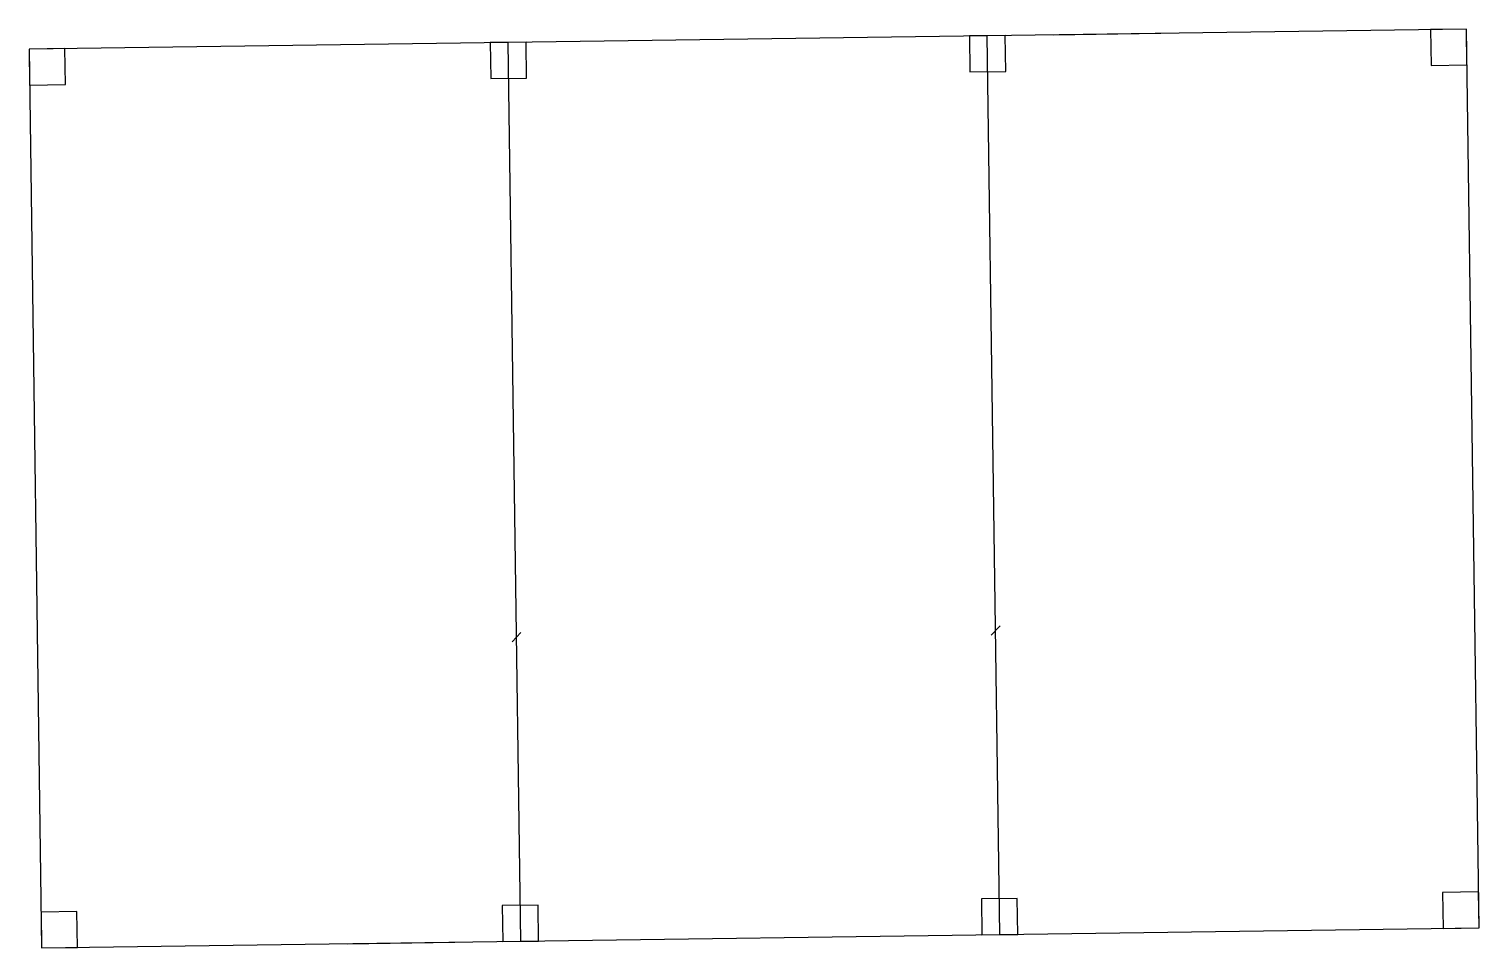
# Model space of a CAD drawing. Header units: metres. Extents: x -140 to 15998, y 0 to 10222.
import ezdxf

# ---------------------------------------------------------------- set-up
doc = ezdxf.new("R2010")
doc.units = ezdxf.units.M
for name, color, linetype in [('A-DOOR', 3, 'Continuous'), ('A-GLAZ', 4, 'Continuous'), ('A-WALL', 1, 'Continuous'), ('S-COL', 2, 'Continuous')]:
    doc.layers.add(name, color=color, linetype=linetype)

msp = doc.modelspace()

# ---------------------------------------------------------------- linework, layer by layer
at = {"layer": 'A-DOOR'}
for p, q in [((10569.091, 3481.24), (10667.685, 3582.627)), ((5236.278, 3406.775), (5334.872, 3508.162))]:
    msp.add_line(p, q, dxfattribs=at)
at = {"layer": 'A-GLAZ'}
for p, q in [((11259.267, 10158.194), (12459.15, 10174.949)), ((3399.669, 47.471), (4599.552, 64.226))]:
    msp.add_line(p, q, dxfattribs=at)
at = {"layer": 'A-WALL'}
for p, q in [((15858.819, 10222.42), (-139.622, 9999.025)), ((15998.44, 223.395), (15858.819, 10222.42)), ((5332.813, 74.465), (5193.192, 10073.49)), ((10665.627, 148.93), (10526.005, 10147.955)), ((-139.622, 9999.025), (0, 0)), ((0, 0), (15998.44, 223.395))]:
    msp.add_line(p, q, dxfattribs=at)
at = {"layer": 'S-COL'}
for points in [[(15464.442, 9816.874), (15864.403, 9822.459), (15858.819, 10222.42), (15458.858, 10216.835), (15464.442, 9816.874)], [(4998.796, 9670.737), (5398.757, 9676.322), (5393.172, 10076.283), (4993.211, 10070.698), (4998.796, 9670.737)], [(10331.609, 9745.202), (10731.57, 9750.787), (10725.986, 10150.748), (10326.025, 10145.163), (10331.609, 9745.202)], [(-134.037, 9599.064), (265.924, 9604.649), (260.339, 10004.61), (-139.622, 9999.025), (-134.037, 9599.064)], [(10465.646, 146.137), (10865.607, 151.722), (10860.023, 551.683), (10460.062, 546.098), (10465.646, 146.137)], [(15598.479, 217.81), (15998.44, 223.395), (15992.856, 623.356), (15592.895, 617.771), (15598.479, 217.81)], [(0, 0), (399.961, 5.585), (394.376, 405.546), (-5.585, 399.961), (0, 0)], [(5132.833, 71.673), (5532.794, 77.257), (5527.209, 477.218), (5127.248, 471.634), (5132.833, 71.673)]]:
    msp.add_lwpolyline(points, close=True, dxfattribs=at)

doc.saveas('drawing.dxf')
